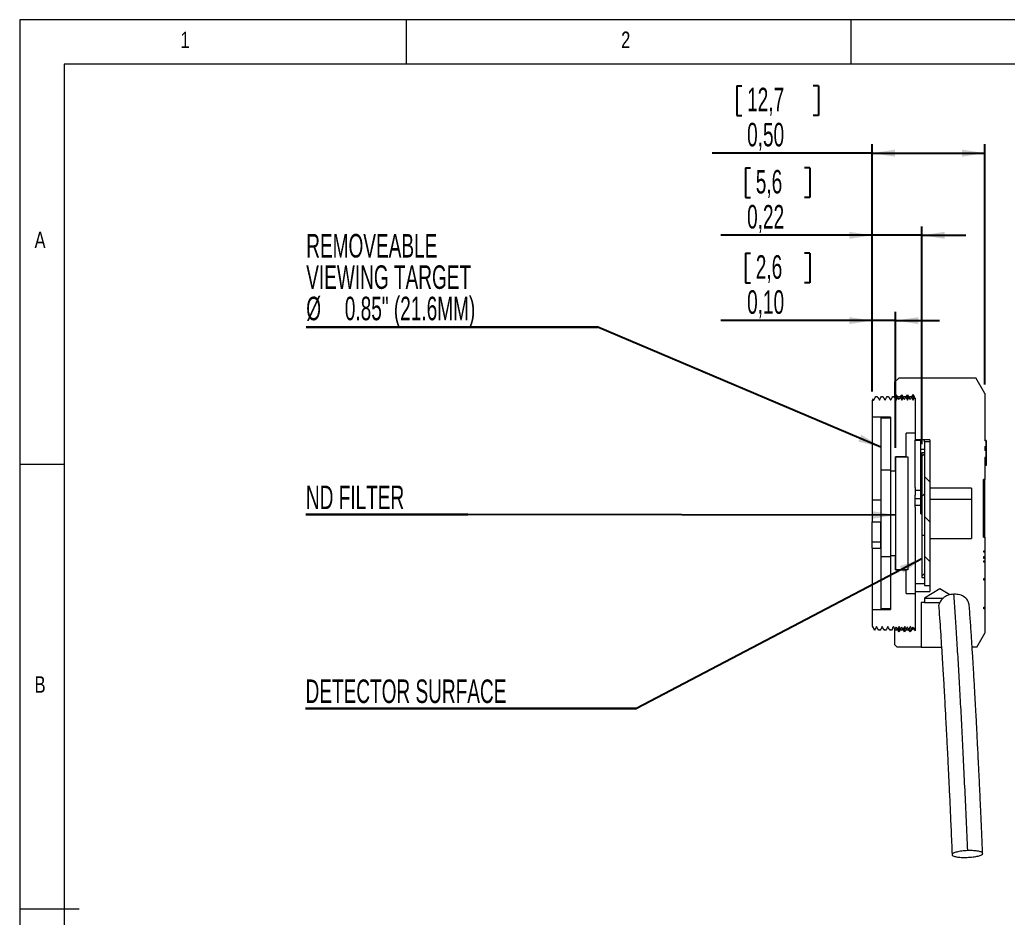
# Model space of a CAD drawing. Header units: inches. Extents: x 0.2 to 11.5, y 0.2 to 8.1.
# Drawn here: x 0.197 to 4.571, y 4.097 to 8.071 of the extents above; entities that cross this region are included whole.
import ezdxf

# ---------------------------------------------------------------- set-up
doc = ezdxf.new("R2010")
doc.units = ezdxf.units.IN
doc.header["$MEASUREMENT"] = 0
doc.layers.add('SLD-0', color=7, linetype='Continuous')
doc.styles.add('SLDTEXTSTYLE0', font='TXT', dxfattribs={"width": 0.75})
doc.styles.add('SLDTEXTSTYLE1', font='TXT', dxfattribs={"width": 0.605})
doc.dimstyles.new('SLDDIMSTYLE0', dxfattribs={"dimtxt": 0.101115, "dimasz": 0.101115, "dimexe": 0, "dimexo": 0.0625, "dimgap": 0.025279, "dimtad": 0, "dimtih": 1, "dimtoh": 1, "dimrnd": 1e-09, "dimzin": 12, "dimdsep": 46, "dimtxsty": 'SLDTEXTSTYLE1', "dimsah": 1, "dimcen": 0.09, "dimadec": 0, "dimazin": 0, "dimtfac": 1, "dimtofl": 0, "dimtmove": 0, "dimatfit": 3, "dimfxl": 1, "dimtolj": 1, "dimtzin": 12, "dimarcsym": 0})
doc.dimstyles.new('SLDDIMSTYLE1', dxfattribs={"dimtxt": 0.101115, "dimasz": 0.101115, "dimexe": 0, "dimexo": 0.0625, "dimgap": 0.025279, "dimtad": 0, "dimtih": 1, "dimtoh": 1, "dimdec": 0, "dimrnd": 1e-09, "dimzin": 0, "dimdsep": 46, "dimtxsty": 'Standard', "dimsah": 1, "dimcen": 0.09, "dimadec": 0, "dimazin": 0, "dimtfac": 1, "dimtdec": 0, "dimtofl": 0, "dimtmove": 0, "dimatfit": 3, "dimfxl": 1, "dimtolj": 1, "dimtzin": 0, "dimarcsym": 0})
doc.dimstyles.new('SLDDIMSTYLE3', dxfattribs={"dimtxt": 0.101115, "dimasz": 0.101115, "dimexe": 0, "dimexo": 0.0625, "dimgap": 0.025279, "dimtad": 0, "dimtih": 1, "dimtoh": 1, "dimrnd": 1e-09, "dimzin": 12, "dimdsep": 46, "dimtxsty": 'SLDTEXTSTYLE1', "dimsah": 1, "dimcen": 0.09, "dimadec": 0, "dimazin": 0, "dimtfac": 1, "dimtofl": 0, "dimtmove": 0, "dimatfit": 3, "dimfxl": 1, "dimtolj": 1, "dimtzin": 12, "dimarcsym": 0})

# ---------------------------------------------------------------- blocks, each defined once
blk = doc.blocks.new('*D11')
at = {"layer": 'SLD-0'}
for p, q in [((3.3727, 7.7789), (3.3727, 7.647)), ((3.3727, 7.7789), (3.3958, 7.7789)), ((3.7351, 7.7789), (3.7119, 7.7789)), ((3.7351, 7.7789), (3.7351, 7.647)), ((3.3727, 7.647), (3.3958, 7.647)), ((3.7351, 7.647), (3.7119, 7.647)), ((3.9729, 6.4251), (3.9729, 7.5196)), ((4.4725, 6.456), (4.4725, 7.5196)), ((3.9729, 7.4803), (3.2639, 7.4803)), ((3.9729, 7.4803), (4.4725, 7.4803))]:
    blk.add_line(p, q, dxfattribs=at)
for points in [[(3.9729, 7.4803), (4.074, 7.4647), (4.074, 7.4958)], [(4.4725, 7.4803), (4.3714, 7.4958), (4.3714, 7.4647)]]:
    blk.add_solid(points, dxfattribs=at)
at = {"layer": 'SLD-0', "char_height": 0.10417, "attachment_point": 1, "style": 'SLDTEXTSTYLE1'}
for s, insert in [('12,7', (3.4189, 7.7697)), ('0,50', (3.4189, 7.6145))]:
    blk.add_mtext(s, dxfattribs=dict(at, insert=insert))
blk = doc.blocks.new('*D12')
at = {"layer": 'SLD-0'}
for p, q in [((3.4112, 7.4151), (3.4112, 7.2832)), ((3.4112, 7.4151), (3.4343, 7.4151)), ((3.6966, 7.4151), (3.6734, 7.4151)), ((3.6966, 7.4151), (3.6966, 7.2832)), ((3.4112, 7.2832), (3.4343, 7.2832)), ((3.6966, 7.2832), (3.6734, 7.2832)), ((3.9729, 6.4251), (3.9729, 7.1558)), ((4.1931, 6.1924), (4.1931, 7.1558)), ((3.9729, 7.1165), (3.3024, 7.1165)), ((4.1931, 7.1165), (3.9729, 7.1165)), ((4.1931, 7.1165), (4.3875, 7.1165))]:
    blk.add_line(p, q, dxfattribs=at)
for points in [[(3.9729, 7.1165), (3.8718, 7.132), (3.8718, 7.1009)], [(4.1931, 7.1165), (4.2942, 7.1009), (4.2942, 7.132)]]:
    blk.add_solid(points, dxfattribs=at)
at = {"layer": 'SLD-0', "char_height": 0.10417, "attachment_point": 1, "style": 'SLDTEXTSTYLE1'}
for s, insert in [('5,6', (3.4574, 7.4059)), ('0,22', (3.4189, 7.2508))]:
    blk.add_mtext(s, dxfattribs=dict(at, insert=insert))
blk = doc.blocks.new('*D13')
at = {"layer": 'SLD-0'}
for p, q in [((3.4112, 7.0375), (3.4112, 6.9056)), ((3.4112, 7.0375), (3.4343, 7.0375)), ((3.6966, 7.0375), (3.6734, 7.0375)), ((3.6966, 7.0375), (3.6966, 6.9056)), ((3.4112, 6.9056), (3.4343, 6.9056)), ((3.6966, 6.9056), (3.6734, 6.9056)), ((3.9729, 6.7389), (3.3024, 6.7389)), ((3.9729, 6.4251), (3.9729, 6.7782)), ((4.0765, 6.7389), (3.9729, 6.7389)), ((4.0765, 6.1749), (4.0765, 6.7782)), ((4.0765, 6.7389), (4.2709, 6.7389))]:
    blk.add_line(p, q, dxfattribs=at)
for points in [[(3.9729, 6.7389), (3.8718, 6.7544), (3.8718, 6.7233)], [(4.0765, 6.7389), (4.1776, 6.7233), (4.1776, 6.7544)]]:
    blk.add_solid(points, dxfattribs=at)
at = {"layer": 'SLD-0', "char_height": 0.10417, "attachment_point": 1, "style": 'SLDTEXTSTYLE1'}
for s, insert in [('2,6', (3.4574, 7.0283)), ('0,10', (3.4189, 6.8731))]:
    blk.add_mtext(s, dxfattribs=dict(at, insert=insert))
blk = doc.blocks.new('SW_NOTE_7')
at = {"layer": 'SLD-0', "color": 0}
for p, q in [((-1.2926, 0), (0, 0)), ((0, 0), (-1.2926, 0)), ((-1.2926, 0), (0, 0)), ((0, 0), (-1.2926, 0)), ((-1.2926, 0), (0, 0)), ((0, 0), (-1.2926, 0))]:
    blk.add_line(p, q, dxfattribs=at)
at = {"layer": 'SLD-0', "color": 0, "attachment_point": 1, "style": 'SLDTEXTSTYLE1'}
for s, insert, char_height in [('REMOVEABLE', (-1.2925, 0.4121), 0.10417), ('VIEWING TARGET', (-1.2925, 0.2732), 0.104167), ('%%c', (-1.2925, 0.1344), 0.10417), (' 0.85" (21.6MM)    ', (-1.145, 0.1344), 0.104167)]:
    blk.add_mtext(s, dxfattribs=dict(at, insert=insert, char_height=char_height))
blk = doc.blocks.new('SW_NOTE_8')
at = {"layer": 'SLD-0', "color": 0}
for p, q in [((-0.7175, 0), (0, 0)), ((0, 0), (-0.7175, 0)), ((-0.7175, 0), (0, 0)), ((0, 0), (-0.7175, 0)), ((-0.7175, 0), (0, 0)), ((0, 0), (-0.7175, 0))]:
    blk.add_line(p, q, dxfattribs=at)
at = {"layer": 'SLD-0', "color": 0, "insert": (-0.7175, 0.1285), "char_height": 0.10417, "attachment_point": 1, "style": 'SLDTEXTSTYLE1'}
blk.add_mtext('ND FILTER', dxfattribs=at)
blk = doc.blocks.new('SW_NOTE_9')
at = {"layer": 'SLD-0', "color": 0}
for p, q in [((-1.4662, 0), (0, 0)), ((0, 0), (-1.4662, 0)), ((-1.4662, 0), (0, 0)), ((0, 0), (-1.4662, 0)), ((-1.4662, 0), (0, 0)), ((0, 0), (-1.4662, 0))]:
    blk.add_line(p, q, dxfattribs=at)
at = {"layer": 'SLD-0', "color": 0, "insert": (-1.466, 0.1284), "char_height": 0.104167, "attachment_point": 1, "style": 'SLDTEXTSTYLE1'}
blk.add_mtext('DETECTOR SURFACE', dxfattribs=at)

msp = doc.modelspace()

# ---------------------------------------------------------------- hatches: boundary and pattern name
at = {"linetype": 'Continuous', "lineweight": 0}
h = msp.add_hatch(dxfattribs=at)
h.set_pattern_fill('ANSI35', angle=90, style=0)
h.paths.add_polyline_path([(4.2281, 6.2018), (4.2045, 6.2018), (4.2045, 5.5654), (4.2281, 5.5654)], flags=0)
h = msp.add_hatch(dxfattribs=at)
h.set_pattern_fill('ANSI35', style=0)
h.paths.add_polyline_path([(4.2045, 5.6018), (4.2045, 6.153), (4.1931, 6.153), (4.1931, 5.6018)], flags=0)

# ---------------------------------------------------------------- linework, layer by layer
at = {"color": 7, "linetype": 'Continuous', "lineweight": 0}
for p, q in [((11.4961, 8.0709), (0.1969, 8.0709)), ((0.1969, 8.0709), (0.1969, 0.1969)), ((1.9094, 7.874), (1.9094, 8.0709)), ((3.878, 8.0709), (3.878, 7.874)), ((11.2992, 7.874), (0.3937, 7.874)), ((0.3937, 7.874), (0.3937, 0.3937)), ((0.3937, 6.1024), (0.1969, 6.1024)), ((0.1969, 4.1339), (0.4597, 4.1339))]:
    msp.add_line(p, q, dxfattribs=at)
at = {"color": 7, "linetype": 'Continuous', "lineweight": 15}
for p, q in [((4.0922, 6.4855), (4.0725, 6.4659)), ((4.0922, 6.4855), (4.4328, 6.4855)), ((4.4725, 6.4166), (4.4328, 6.4855)), ((4.0725, 6.4659), (4.0725, 6.4003)), ((3.9767, 6.3922), (3.9729, 6.3857)), ((3.9889, 6.403), (3.9954, 6.403)), ((4.0139, 6.403), (4.0204, 6.403)), ((4.0389, 6.403), (4.0454, 6.403)), ((4.0639, 6.403), (4.0704, 6.403)), ((4.0889, 6.403), (4.0954, 6.403)), ((4.0913, 6.3895), (4.0912, 6.3895)), ((4.1139, 6.403), (4.1204, 6.403)), ((4.1163, 6.3895), (4.1162, 6.3895)), ((4.1389, 6.403), (4.1454, 6.403)), ((4.1413, 6.3895), (4.1412, 6.3895)), ((4.1631, 6.393), (4.1594, 6.3952)), ((4.1631, 6.395), (4.1631, 6.2113)), ((4.1631, 6.393), (4.1631, 6.2399)), ((4.4725, 6.4166), (4.4725, 6.2061)), ((3.9729, 6.3857), (3.9729, 6.3107)), ((4.0536, 6.3107), (3.9729, 6.3107)), ((3.9729, 6.3107), (3.9729, 5.9453)), ((4.0116, 6.308), (4.0536, 6.308)), ((4.0116, 6.308), (4.0116, 6.078)), ((4.0536, 6.3107), (4.0536, 6.0726)), ((4.0536, 6.308), (4.0536, 6.078)), ((4.1631, 6.2399), (4.1237, 6.2399)), ((4.1237, 6.1355), (4.1237, 6.2399)), ((4.2281, 6.2113), (4.1631, 6.2113)), ((4.1631, 6.2113), (4.1631, 6.2099)), ((4.1631, 5.9996), (4.1631, 6.2099)), ((4.1631, 6.2099), (4.1887, 6.2099)), ((4.1887, 6.1702), (4.1887, 6.2113)), ((4.1887, 6.1702), (4.2045, 6.1702)), ((4.1887, 6.0348), (4.1887, 6.1702)), ((4.2045, 6.2018), (4.2045, 6.2113)), ((4.2045, 6.2018), (4.2045, 5.5654)), ((4.2281, 6.2018), (4.2045, 6.2018)), ((4.2281, 6.2113), (4.2281, 5.9969)), ((4.2281, 6.2018), (4.2281, 5.5654)), ((4.4775, 6.2073), (4.4725, 6.2073)), ((4.4775, 6.2067), (4.4725, 6.2067)), ((4.4775, 6.2061), (4.4725, 6.2061)), ((4.4725, 6.1811), (4.4775, 6.1811)), ((4.4725, 6.1811), (4.4725, 6.1643)), ((4.4775, 6.18), (4.4725, 6.18)), ((4.4775, 6.1781), (4.4725, 6.1781)), ((4.4775, 6.1733), (4.4725, 6.1733)), ((4.4775, 6.1702), (4.4725, 6.1702)), ((4.4775, 6.2073), (4.4775, 6.2067)), ((4.4775, 6.2067), (4.4775, 6.1058)), ((4.4775, 6.2067), (4.4775, 6.132)), ((4.4775, 6.2067), (4.4775, 6.2055)), ((4.4775, 6.1811), (4.4775, 6.2061)), ((4.4775, 6.2055), (4.4775, 6.203)), ((4.4775, 6.203), (4.4775, 6.2006)), ((4.4775, 6.2006), (4.4775, 6.1976)), ((4.4775, 6.1976), (4.4775, 6.1939)), ((4.4775, 6.1939), (4.4775, 6.1903)), ((4.4775, 6.1903), (4.4775, 6.1872)), ((4.4775, 6.18), (4.4775, 6.1811)), ((4.4775, 6.1781), (4.4775, 6.18)), ((4.4775, 6.1733), (4.4775, 6.1781)), ((4.4775, 6.1702), (4.4775, 6.1733)), ((4.4775, 6.1678), (4.4775, 6.1702)), ((4.0765, 6.1355), (4.1316, 6.1355)), ((4.0765, 6.1355), (4.0765, 5.6355)), ((4.1237, 6.1355), (4.0765, 6.1355)), ((4.0765, 6.0726), (4.0765, 6.1355)), ((4.1316, 6.1355), (4.1316, 5.6355)), ((4.1931, 6.153), (4.1931, 5.6018)), ((4.2045, 6.153), (4.1931, 6.153)), ((4.2045, 6.153), (4.2045, 5.6018)), ((4.4775, 6.1678), (4.4725, 6.1678)), ((4.4775, 6.166), (4.4725, 6.166)), ((4.4775, 6.1643), (4.4725, 6.1643)), ((4.4725, 6.1334), (4.4775, 6.1334)), ((4.4725, 6.1334), (4.4725, 6.0355)), ((4.4775, 6.1326), (4.4725, 6.1326)), ((4.4775, 6.1296), (4.4725, 6.1296)), ((4.4775, 6.1259), (4.4725, 6.1259)), ((4.4775, 6.166), (4.4775, 6.1678)), ((4.4775, 6.1643), (4.4775, 6.166)), ((4.4775, 6.1334), (4.4775, 6.1643)), ((4.4775, 6.1326), (4.4775, 6.1334)), ((4.4775, 6.1296), (4.4775, 6.1326)), ((4.4775, 6.1259), (4.4775, 6.1296)), ((4.4775, 6.118), (4.4775, 6.1259)), ((4.4775, 6.118), (4.4725, 6.118)), ((4.4775, 6.1101), (4.4725, 6.1101)), ((4.4775, 6.1047), (4.4725, 6.1047)), ((4.4775, 6.101), (4.4725, 6.101)), ((4.4775, 6.0998), (4.4725, 6.0998)), ((4.4775, 6.0986), (4.4725, 6.0986)), ((4.4775, 6.098), (4.4725, 6.098)), ((4.4775, 6.1101), (4.4775, 6.118)), ((4.4775, 6.1168), (4.4775, 6.101)), ((4.4775, 6.115), (4.4775, 6.1119)), ((4.4775, 6.1119), (4.4775, 6.1089)), ((4.4775, 6.1047), (4.4775, 6.1101)), ((4.4775, 6.1089), (4.4775, 6.1059)), ((4.4775, 6.101), (4.4775, 6.1047)), ((4.4775, 6.1034), (4.4775, 6.1016)), ((4.4775, 6.1016), (4.4775, 6.0998)), ((4.4775, 6.0998), (4.4775, 6.0986)), ((4.4775, 6.0986), (4.4775, 6.098)), ((4.0116, 6.078), (4.0536, 6.078)), ((4.0116, 6.078), (4.0116, 5.693)), ((4.0765, 6.0726), (4.0536, 6.0726)), ((4.0536, 6.0726), (4.0536, 5.6985)), ((4.1631, 5.9996), (4.1631, 5.9872)), ((4.1887, 6.0348), (4.1931, 6.0348)), ((4.1887, 6.0281), (4.1887, 6.0348)), ((4.1887, 5.8835), (4.1887, 6.0281)), ((4.1887, 6.0281), (4.1931, 6.0281)), ((4.4131, 5.9969), (4.2281, 5.9969)), ((4.4131, 5.9969), (4.4131, 5.7742)), ((4.4725, 6.0355), (4.4666, 6.0355)), ((4.4666, 5.7796), (4.4666, 6.0355)), ((4.4666, 5.9962), (4.4725, 5.9962)), ((4.4725, 5.9962), (4.4725, 6.0355)), ((4.4725, 5.819), (4.4725, 5.9962)), ((4.1887, 5.9872), (4.1631, 5.9872)), ((4.1631, 5.9872), (4.1631, 5.9665)), ((4.1631, 5.9131), (4.1631, 5.9665)), ((4.1887, 5.9495), (4.1631, 5.9495)), ((3.9729, 5.9453), (4.0116, 5.9453)), ((3.9729, 5.9453), (3.9729, 5.8479)), ((4.1887, 5.9209), (4.1631, 5.9209)), ((4.1631, 5.9131), (4.1631, 5.5729)), ((4.4131, 5.9464), (4.2281, 5.9464)), ((4.1887, 5.8835), (4.1931, 5.8835)), ((3.9729, 5.8479), (4.0109, 5.8479)), ((3.9729, 5.7592), (3.9729, 5.8479)), ((4.0109, 5.7592), (4.0109, 5.8479)), ((4.0116, 5.847), (4.0109, 5.847)), ((4.4666, 5.819), (4.4725, 5.819)), ((4.4725, 5.7796), (4.4725, 5.819)), ((4.4666, 5.7796), (4.4725, 5.7796)), ((4.4725, 5.7796), (4.4725, 5.72)), ((3.9729, 5.7592), (4.0109, 5.7592)), ((3.9729, 5.7312), (3.9729, 5.7592)), ((3.9729, 5.7312), (4.0109, 5.7312)), ((3.9729, 5.7312), (3.9729, 5.4603)), ((4.0109, 5.7312), (4.0109, 5.7592)), ((4.2281, 5.7742), (4.2281, 5.5391)), ((4.2281, 5.7742), (4.4131, 5.7742)), ((4.0536, 5.693), (4.0116, 5.693)), ((4.0116, 5.693), (4.0116, 5.463)), ((4.0536, 5.6985), (4.0765, 5.6985)), ((4.0536, 5.6985), (4.0536, 5.4603)), ((4.0536, 5.693), (4.0536, 5.463)), ((4.0765, 5.6355), (4.0765, 5.6985)), ((4.4675, 5.72), (4.4725, 5.72)), ((4.4675, 5.714), (4.4675, 5.72)), ((4.4725, 5.714), (4.4675, 5.714)), ((4.4675, 5.6946), (4.4725, 5.6946)), ((4.4675, 5.686), (4.4675, 5.6946)), ((4.4725, 5.714), (4.4725, 5.6946)), ((4.4725, 5.686), (4.4675, 5.686)), ((4.4675, 5.6756), (4.4725, 5.6756)), ((4.4675, 5.669), (4.4675, 5.6756)), ((4.4725, 5.669), (4.4675, 5.669)), ((4.4725, 5.686), (4.4725, 5.6756)), ((4.4725, 5.6756), (4.4725, 5.669)), ((4.4725, 5.669), (4.4725, 5.5963)), ((4.1316, 5.6355), (4.0765, 5.6355)), ((4.0765, 5.6355), (4.1237, 5.6355)), ((4.1237, 5.5312), (4.1237, 5.6355)), ((4.1931, 5.6018), (4.2045, 5.6018)), ((4.4725, 5.6021), (4.4725, 5.5509)), ((4.2045, 5.5729), (4.1631, 5.5729)), ((4.1631, 5.5729), (4.1631, 5.5391)), ((4.2045, 5.5654), (4.2281, 5.5654)), ((4.4675, 5.5963), (4.4725, 5.5963)), ((4.4675, 5.589), (4.4675, 5.5963)), ((4.4675, 5.5908), (4.4725, 5.5908)), ((4.4725, 5.589), (4.4675, 5.589)), ((4.4725, 5.589), (4.4725, 5.4706)), ((4.1237, 5.5312), (4.1631, 5.5312)), ((4.1631, 5.5391), (4.1631, 5.3655)), ((4.1631, 5.5391), (4.2281, 5.5391)), ((4.1631, 5.5312), (4.1631, 5.378)), ((4.2725, 5.5508), (4.2045, 5.51)), ((4.3168, 5.5242), (4.2725, 5.5508)), ((4.2045, 5.4903), (4.1905, 5.4903)), ((4.1905, 5.4903), (4.1905, 5.2934)), ((4.2045, 5.51), (4.2045, 5.4903)), ((4.2045, 5.51), (4.2875, 5.51)), ((4.2045, 5.4903), (4.2723, 5.4903)), ((4.4675, 5.4706), (4.4725, 5.4706)), ((4.4675, 5.4632), (4.4675, 5.4706)), ((3.9729, 5.4603), (4.0536, 5.4603)), ((3.9729, 5.4603), (3.9729, 5.3854)), ((4.0536, 5.463), (4.0116, 5.463)), ((4.4675, 5.4639), (4.4725, 5.4639)), ((4.4725, 5.4632), (4.4675, 5.4632)), ((4.4725, 5.4632), (4.4725, 5.3544)), ((4.4725, 5.4583), (4.4725, 5.4328)), ((4.4725, 5.4541), (4.4725, 5.4328)), ((3.9729, 5.3854), (3.9829, 5.368)), ((4.0787, 5.3815), (4.0788, 5.3815)), ((4.1037, 5.3815), (4.1038, 5.3815)), ((4.1287, 5.3815), (4.1288, 5.3815)), ((4.1537, 5.3815), (4.1538, 5.3815)), ((3.9829, 5.368), (3.9829, 5.368)), ((4.0079, 5.368), (4.0014, 5.368)), ((4.0329, 5.368), (4.0264, 5.368)), ((4.0579, 5.368), (4.0514, 5.368)), ((4.0725, 5.3708), (4.0725, 5.3052)), ((4.0829, 5.368), (4.0764, 5.368)), ((4.1079, 5.368), (4.1014, 5.368)), ((4.1329, 5.368), (4.1264, 5.368)), ((4.15, 5.3705), (4.1631, 5.378)), ((4.4373, 5.2934), (4.4725, 5.3544)), ((4.0725, 5.3052), (4.0843, 5.2934)), ((4.1905, 5.2934), (4.0843, 5.2934)), ((4.1905, 5.2934), (4.2802, 5.2934)), ((4.4373, 5.2934), (4.4157, 5.2934))]:
    msp.add_line(p, q, dxfattribs=at)
for points in [[(3.9767, 6.3922), (3.9797, 6.387)], [(4.0725, 6.3974), (4.0725, 6.4003)], [(4.4725, 5.6943), (4.4725, 5.6878)], [(4.4725, 5.6928), (4.4725, 5.686)], [(4.001, 5.372), (4.0014, 5.368)], [(4.026, 5.372), (4.0264, 5.368)], [(4.051, 5.372), (4.0514, 5.368)]]:
    msp.add_open_spline(points, degree=1, dxfattribs=at)
for points, knots in [([(3.9797, 6.387), (3.9808, 6.3891), (3.9839, 6.3944), (3.987, 6.3997), (3.9889, 6.403)], [0, 0, 0, 0, 0.376708, 1, 1, 1, 1]), ([(3.9954, 6.403), (3.9966, 6.401), (3.9997, 6.3957), (4.0027, 6.3904), (4.0047, 6.387)], [0, 0, 0, 0, 0.3767081, 1, 1, 1, 1]), ([(3.9958, 6.4003), (3.9958, 6.4003), (3.9957, 6.403), (3.9956, 6.403), (3.9954, 6.403)], [0, 0, 0, 0, 0.017741, 1, 1, 1, 1]), ([(4.0047, 6.387), (4.0058, 6.3891), (4.0089, 6.3944), (4.012, 6.3997), (4.0139, 6.403)], [0, 0, 0, 0, 0.3767081, 1, 1, 1, 1]), ([(4.0204, 6.403), (4.0216, 6.401), (4.0247, 6.3957), (4.0277, 6.3904), (4.0297, 6.387)], [0, 0, 0, 0, 0.376708, 1, 1, 1, 1]), ([(4.0208, 6.4003), (4.0208, 6.4003), (4.0207, 6.403), (4.0206, 6.403), (4.0204, 6.403)], [0, 0, 0, 0, 0.017741, 1, 1, 1, 1]), ([(4.0297, 6.387), (4.0308, 6.3891), (4.0339, 6.3944), (4.037, 6.3997), (4.0389, 6.403)], [0, 0, 0, 0, 0.376708, 1, 1, 1, 1]), ([(4.0454, 6.403), (4.0466, 6.401), (4.0497, 6.3957), (4.0527, 6.3904), (4.0547, 6.387)], [0, 0, 0, 0, 0.3767081, 1, 1, 1, 1]), ([(4.0458, 6.4003), (4.0458, 6.4003), (4.0457, 6.403), (4.0456, 6.403), (4.0454, 6.403)], [0, 0, 0, 0, 0.017741, 1, 1, 1, 1]), ([(4.0547, 6.387), (4.0558, 6.3891), (4.0589, 6.3944), (4.062, 6.3997), (4.0639, 6.403)], [0, 0, 0, 0, 0.3767081, 1, 1, 1, 1]), ([(4.0704, 6.403), (4.0716, 6.401), (4.0747, 6.3957), (4.0777, 6.3904), (4.0797, 6.387)], [0, 0, 0, 0, 0.3767081, 1, 1, 1, 1]), ([(4.0708, 6.4003), (4.0708, 6.4003), (4.0707, 6.403), (4.0706, 6.403), (4.0704, 6.403)], [0, 0, 0, 0, 0.017741, 1, 1, 1, 1]), ([(4.0725, 6.4003), (4.0728, 6.4008), (4.0739, 6.4028), (4.076, 6.4064), (4.0779, 6.4096), (4.0788, 6.4112)], [0, 0, 0, 0, 0.118094, 0.559047, 1, 1, 1, 1]), ([(4.0788, 6.4112), (4.0799, 6.4091), (4.0823, 6.4051), (4.0864, 6.3979), (4.0894, 6.3927), (4.0912, 6.3895)], [0, 0, 0, 0, 0.2795085, 0.559017, 1, 1, 1, 1]), ([(4.0792, 6.4069), (4.0792, 6.4063), (4.0795, 6.4042), (4.0797, 6.3944), (4.0799, 6.3875)], [0, 0, 0, 0, 0.293242, 1, 1, 1, 1]), ([(4.0797, 6.387), (4.0808, 6.3891), (4.0839, 6.3944), (4.087, 6.3997), (4.0889, 6.403)], [0, 0, 0, 0, 0.376708, 1, 1, 1, 1]), ([(4.0913, 6.3895), (4.0925, 6.3916), (4.0948, 6.3956), (4.0989, 6.4028), (4.1019, 6.408), (4.1038, 6.4112)], [0, 0, 0, 0, 0.279508, 0.559017, 1, 1, 1, 1]), ([(4.0954, 6.403), (4.0966, 6.401), (4.0997, 6.3957), (4.1027, 6.3904), (4.1047, 6.387)], [0, 0, 0, 0, 0.3767081, 1, 1, 1, 1]), ([(4.1038, 6.4112), (4.1049, 6.4091), (4.1073, 6.4051), (4.1114, 6.3979), (4.1144, 6.3927), (4.1162, 6.3895)], [0, 0, 0, 0, 0.279508, 0.559017, 1, 1, 1, 1]), ([(4.1042, 6.4069), (4.1042, 6.4063), (4.1045, 6.4042), (4.1047, 6.3944), (4.1049, 6.3875)], [0, 0, 0, 0, 0.293242, 1, 1, 1, 1]), ([(4.1047, 6.387), (4.1058, 6.3891), (4.1089, 6.3944), (4.112, 6.3997), (4.1139, 6.403)], [0, 0, 0, 0, 0.376708, 1, 1, 1, 1]), ([(4.1163, 6.3895), (4.1175, 6.3916), (4.1198, 6.3956), (4.1239, 6.4028), (4.1269, 6.408), (4.1288, 6.4112)], [0, 0, 0, 0, 0.279508, 0.559017, 1, 1, 1, 1]), ([(4.1204, 6.403), (4.1216, 6.401), (4.1247, 6.3957), (4.1277, 6.3904), (4.1297, 6.387)], [0, 0, 0, 0, 0.376708, 1, 1, 1, 1]), ([(4.1288, 6.4112), (4.1299, 6.4091), (4.1323, 6.4051), (4.1364, 6.3979), (4.1394, 6.3927), (4.1412, 6.3895)], [0, 0, 0, 0, 0.279508, 0.559017, 1, 1, 1, 1]), ([(4.1292, 6.4069), (4.1292, 6.4063), (4.1295, 6.4042), (4.1297, 6.3944), (4.1299, 6.3875)], [0, 0, 0, 0, 0.293242, 1, 1, 1, 1]), ([(4.1297, 6.387), (4.1308, 6.3891), (4.1339, 6.3944), (4.137, 6.3997), (4.1389, 6.403)], [0, 0, 0, 0, 0.376708, 1, 1, 1, 1]), ([(4.1413, 6.3895), (4.1425, 6.3916), (4.1448, 6.3956), (4.1489, 6.4028), (4.1519, 6.408), (4.1538, 6.4112)], [0, 0, 0, 0, 0.279508, 0.559017, 1, 1, 1, 1]), ([(4.1454, 6.403), (4.1466, 6.401), (4.1497, 6.3957), (4.1527, 6.3904), (4.1547, 6.387)], [0, 0, 0, 0, 0.3767081, 1, 1, 1, 1]), ([(4.1547, 6.3871), (4.1532, 6.3897), (4.1507, 6.394), (4.1482, 6.3982), (4.1473, 6.3998)], [0, 0, 0, 0, 0.6213014, 1, 1, 1, 1]), ([(4.1538, 6.4112), (4.1549, 6.4091), (4.1573, 6.4051), (4.1604, 6.3997), (4.1623, 6.3964), (4.1631, 6.395)], [0, 0, 0, 0, 0.374399, 0.748797, 1, 1, 1, 1]), ([(4.1538, 6.4108), (4.154, 6.4096), (4.1544, 6.4074), (4.1547, 6.3937), (4.1549, 6.3869)], [0, 0, 0, 0, 0.5085451, 1, 1, 1, 1]), ([(4.1547, 6.387), (4.1558, 6.3891), (4.1574, 6.3918), (4.159, 6.3945), (4.1594, 6.3952)], [0, 0, 0, 0, 0.7402579, 1, 1, 1, 1]), ([(4.4725, 5.72), (4.4725, 5.7197), (4.4725, 5.719), (4.4725, 5.7163), (4.4725, 5.7149)], [0, 0, 0, 0, 0.51772, 1, 1, 1, 1]), ([(4.4725, 5.5908), (4.4725, 5.5904), (4.4725, 5.5898), (4.4725, 5.5893), (4.4725, 5.589)], [0, 0, 0, 0, 0.560033, 1, 1, 1, 1]), ([(4.3347, 5.5278), (4.3259, 5.5266), (4.3082, 5.5243), (4.2856, 5.5107), (4.2716, 5.492), (4.266, 5.4762), (4.2682, 5.4684), (4.2685, 5.4675)], [0, 0, 0, 0, 0.242558, 0.485114, 0.727671, 0.970228, 1, 1, 1, 1]), ([(4.396, 4.3921), (4.394, 4.4372), (4.3902, 4.5274), (4.3842, 4.6592), (4.3781, 4.7875), (4.372, 4.9114), (4.3657, 5.0303), (4.3594, 5.1436), (4.3532, 5.2507), (4.3469, 5.3509), (4.3408, 5.4443), (4.3367, 5.4999), (4.3347, 5.5278)], [0, 0, 0, 0, 0.099998, 0.199999, 0.3, 0.4, 0.5, 0.6, 0.7, 0.800001, 0.900002, 1, 1, 1, 1]), ([(4.4028, 5.4775), (4.4018, 5.4838), (4.3996, 5.4973), (4.384, 5.5142), (4.3616, 5.5265), (4.3437, 5.5273), (4.3347, 5.5278)], [0, 0, 0, 0, 0.226419, 0.48401, 0.742027, 1, 1, 1, 1]), ([(4.4624, 4.3799), (4.461, 4.4125), (4.4584, 4.4749), (4.4544, 4.5629), (4.4508, 4.6417), (4.4476, 4.7115), (4.4446, 4.7723), (4.442, 4.8244), (4.4398, 4.8684), (4.4379, 4.9066), (4.4359, 4.9442), (4.4337, 4.9857), (4.4311, 5.0336), (4.4281, 5.0872), (4.4248, 5.1458), (4.4211, 5.2084), (4.417, 5.2741), (4.4127, 5.3418), (4.408, 5.4112), (4.4048, 5.4549), (4.4032, 5.4776)], [0, 0, 0, 0, 0.074602, 0.143029, 0.205279, 0.261351, 0.311243, 0.354228, 0.391251, 0.42231, 0.452289, 0.488929, 0.5318, 0.580901, 0.636234, 0.697798, 0.76433, 0.836874, 0.915431, 1, 1, 1, 1]), ([(4.4725, 5.4706), (4.4725, 5.4703), (4.4725, 5.4698), (4.4725, 5.4676), (4.4725, 5.4653), (4.4725, 5.4639)], [0, 0, 0, 0, 0.280767, 0.561253, 1, 1, 1, 1]), ([(4.2681, 5.4675), (4.2695, 5.4477), (4.2723, 5.4097), (4.2763, 5.3504), (4.28, 5.2937), (4.2834, 5.2402), (4.2864, 5.1912), (4.289, 5.147), (4.2912, 5.1084), (4.2932, 5.0736), (4.2951, 5.0383), (4.2973, 4.9981), (4.2999, 4.95), (4.3029, 4.8936), (4.3062, 4.8287), (4.3098, 4.7553), (4.3137, 4.6732), (4.318, 4.5823), (4.3224, 4.4819), (4.3255, 4.411), (4.327, 4.3742)], [0, 0, 0, 0, 0.074598, 0.143023, 0.205272, 0.261344, 0.311237, 0.354223, 0.391247, 0.422308, 0.452288, 0.48893, 0.531803, 0.580906, 0.636239, 0.697804, 0.764337, 0.836881, 0.915435, 1, 1, 1, 1]), ([(4.4725, 5.4649), (4.4725, 5.4649), (4.4725, 5.4647), (4.4725, 5.4632), (4.4725, 5.4599), (4.4725, 5.4565), (4.4725, 5.4541)], [0, 0, 0, 0, 0.187283, 0.374334, 0.56118, 1, 1, 1, 1]), ([(3.9922, 5.384), (3.991, 5.382), (3.9879, 5.3767), (3.9849, 5.3714), (3.9829, 5.368)], [0, 0, 0, 0, 0.376708, 1, 1, 1, 1]), ([(4.0014, 5.368), (4.0002, 5.3701), (3.9972, 5.3754), (3.9941, 5.3807), (3.9922, 5.384)], [0, 0, 0, 0, 0.3767081, 1, 1, 1, 1]), ([(4.0172, 5.384), (4.016, 5.382), (4.0129, 5.3767), (4.0099, 5.3714), (4.0079, 5.368)], [0, 0, 0, 0, 0.376708, 1, 1, 1, 1]), ([(4.0264, 5.368), (4.0252, 5.3701), (4.0222, 5.3754), (4.0191, 5.3807), (4.0172, 5.384)], [0, 0, 0, 0, 0.376708, 1, 1, 1, 1]), ([(4.0422, 5.384), (4.041, 5.382), (4.0379, 5.3767), (4.0349, 5.3714), (4.0329, 5.368)], [0, 0, 0, 0, 0.376708, 1, 1, 1, 1]), ([(4.0514, 5.368), (4.0502, 5.3701), (4.0472, 5.3754), (4.0441, 5.3807), (4.0422, 5.384)], [0, 0, 0, 0, 0.376708, 1, 1, 1, 1]), ([(4.0672, 5.384), (4.066, 5.382), (4.0629, 5.3767), (4.0599, 5.3714), (4.0579, 5.368)], [0, 0, 0, 0, 0.376708, 1, 1, 1, 1]), ([(4.0764, 5.368), (4.0752, 5.3701), (4.0722, 5.3754), (4.0691, 5.3807), (4.0672, 5.384)], [0, 0, 0, 0, 0.3767081, 1, 1, 1, 1]), ([(4.0787, 5.3815), (4.0776, 5.3795), (4.0755, 5.3759), (4.0734, 5.3724), (4.0725, 5.3708)], [0, 0, 0, 0, 0.561228, 1, 1, 1, 1]), ([(4.0913, 5.3599), (4.0901, 5.3619), (4.0878, 5.366), (4.0836, 5.3732), (4.0806, 5.3784), (4.0788, 5.3815)], [0, 0, 0, 0, 0.279508, 0.559017, 1, 1, 1, 1]), ([(4.0922, 5.384), (4.091, 5.382), (4.0879, 5.3767), (4.0849, 5.3714), (4.0829, 5.368)], [0, 0, 0, 0, 0.3767081, 1, 1, 1, 1]), ([(4.1037, 5.3815), (4.1026, 5.3795), (4.1003, 5.3755), (4.0961, 5.3683), (4.0931, 5.3631), (4.0913, 5.3599)], [0, 0, 0, 0, 0.279508, 0.559017, 1, 1, 1, 1]), ([(4.1014, 5.368), (4.1002, 5.3701), (4.0972, 5.3754), (4.0941, 5.3807), (4.0922, 5.384)], [0, 0, 0, 0, 0.376708, 1, 1, 1, 1]), ([(4.1163, 5.3599), (4.1151, 5.3619), (4.1128, 5.366), (4.1086, 5.3732), (4.1056, 5.3784), (4.1038, 5.3815)], [0, 0, 0, 0, 0.279508, 0.559017, 1, 1, 1, 1]), ([(4.1172, 5.384), (4.116, 5.382), (4.1129, 5.3767), (4.1099, 5.3714), (4.1079, 5.368)], [0, 0, 0, 0, 0.376708, 1, 1, 1, 1]), ([(4.1287, 5.3815), (4.1276, 5.3795), (4.1253, 5.3755), (4.1211, 5.3683), (4.1181, 5.3631), (4.1163, 5.3599)], [0, 0, 0, 0, 0.279508, 0.559017, 1, 1, 1, 1]), ([(4.1264, 5.368), (4.1252, 5.3701), (4.1222, 5.3754), (4.1191, 5.3807), (4.1172, 5.384)], [0, 0, 0, 0, 0.376708, 1, 1, 1, 1]), ([(4.1413, 5.3599), (4.1401, 5.3619), (4.1378, 5.366), (4.1336, 5.3732), (4.1306, 5.3784), (4.1288, 5.3815)], [0, 0, 0, 0, 0.2795085, 0.559017, 1, 1, 1, 1]), ([(4.1422, 5.384), (4.141, 5.382), (4.1379, 5.3767), (4.1349, 5.3714), (4.1329, 5.368)], [0, 0, 0, 0, 0.376708, 1, 1, 1, 1]), ([(4.1537, 5.3815), (4.1526, 5.3795), (4.1503, 5.3755), (4.1461, 5.3683), (4.1431, 5.3631), (4.1413, 5.3599)], [0, 0, 0, 0, 0.279508, 0.559017, 1, 1, 1, 1]), ([(4.15, 5.3705), (4.1493, 5.3717), (4.1477, 5.3745), (4.145, 5.3791), (4.1431, 5.3824), (4.1422, 5.384)], [0, 0, 0, 0, 0.2642736, 0.6321368, 1, 1, 1, 1]), ([(4.1631, 5.3655), (4.163, 5.3656), (4.1617, 5.3678), (4.1595, 5.3716), (4.1565, 5.3768), (4.1547, 5.38), (4.1538, 5.3815)], [0, 0, 0, 0, 0.032312, 0.407718, 0.703859, 1, 1, 1, 1]), ([(4.0901, 5.3805), (4.0903, 5.3748), (4.0905, 5.3664), (4.0908, 5.3648), (4.0908, 5.3643)], [0, 0, 0, 0, 0.678085, 1, 1, 1, 1]), ([(4.1151, 5.3805), (4.1153, 5.3748), (4.1155, 5.3664), (4.1158, 5.3648), (4.1158, 5.3643)], [0, 0, 0, 0, 0.678085, 1, 1, 1, 1]), ([(4.1401, 5.3805), (4.1403, 5.3748), (4.1405, 5.3664), (4.1408, 5.3648), (4.1408, 5.3643)], [0, 0, 0, 0, 0.678085, 1, 1, 1, 1]), ([(4.396, 4.3921), (4.387, 4.3916), (4.3691, 4.3905), (4.3464, 4.3862), (4.3309, 4.3807), (4.3251, 4.3746), (4.3299, 4.3689), (4.3446, 4.3645), (4.3669, 4.3618), (4.3846, 4.362), (4.3934, 4.3621)], [0, 0, 0, 0, 0.1251362, 0.2502941, 0.3752451, 0.5001958, 0.6251469, 0.7500979, 0.8750487, 1, 1, 1, 1]), ([(4.3934, 4.3621), (4.4024, 4.3626), (4.4203, 4.3637), (4.443, 4.368), (4.4585, 4.3735), (4.4643, 4.3796), (4.4595, 4.3853), (4.4448, 4.3897), (4.4225, 4.3924), (4.4048, 4.3922), (4.396, 4.3921)], [0, 0, 0, 0, 0.125136, 0.250294, 0.375245, 0.500197, 0.625147, 0.750098, 0.875049, 1, 1, 1, 1])]:
    msp.add_open_spline(points, degree=3, knots=knots, dxfattribs=at)

# ---------------------------------------------------------------- block references
at = {"layer": 'SLD-0'}
for name, p in [('SW_NOTE_7', (2.7584, 6.7103)), ('SW_NOTE_8', (2.1821, 5.8799)), ('SW_NOTE_9', (2.929, 5.0215))]:
    msp.add_blockref(name, p, dxfattribs=at)

# ---------------------------------------------------------------- texts
at = {"color": 7, "linetype": 'Continuous', "lineweight": 0, "char_height": 0.0729, "attachment_point": 1, "style": 'SLDTEXTSTYLE0'}
for s, insert in [('1', (0.9088, 8.0184)), ('2', (2.8609, 8.0184)), ('A', (0.2625, 7.1326)), ('B', (0.2625, 5.1641))]:
    msp.add_mtext(s, dxfattribs=dict(at, insert=insert))

# ---------------------------------------------------------------- dimensions: what is measured, and where the dimension line sits
at = {"layer": 'SLD-0'}
for base, p1, p2, dimstyle, picture, middle in [((4.4725, 7.6354), (3.9729, 6.3857), (4.4725, 6.4166), 'SLDDIMSTYLE3', '*D11', (3.5539, 7.6354)), ((3.9729, 7.2716), (4.1931, 6.153), (3.9729, 6.3857), 'SLDDIMSTYLE0', '*D12', (3.5539, 7.2716)), ((3.9729, 6.894), (4.0765, 6.1355), (3.9729, 6.3857), 'SLDDIMSTYLE0', '*D13', (3.5539, 6.894))]:
    dim = msp.add_linear_dim(base=base, p1=p1, p2=p2, dimstyle=dimstyle, dxfattribs=at)
    dim.commit()
    dim.dimension.update_dxf_attribs({"geometry": picture, "text_midpoint": middle, "dimtype": 160})

# ---------------------------------------------------------------- leaders
for points in [[(4.0116, 6.179), (2.7584, 6.7103)], [(4.0765, 5.878), (2.1821, 5.8799)], [(4.1931, 5.6842), (2.929, 5.0215)]]:
    msp.add_leader(points, dimstyle='SLDDIMSTYLE1', dxfattribs=at)

doc.saveas('drawing.dxf')
